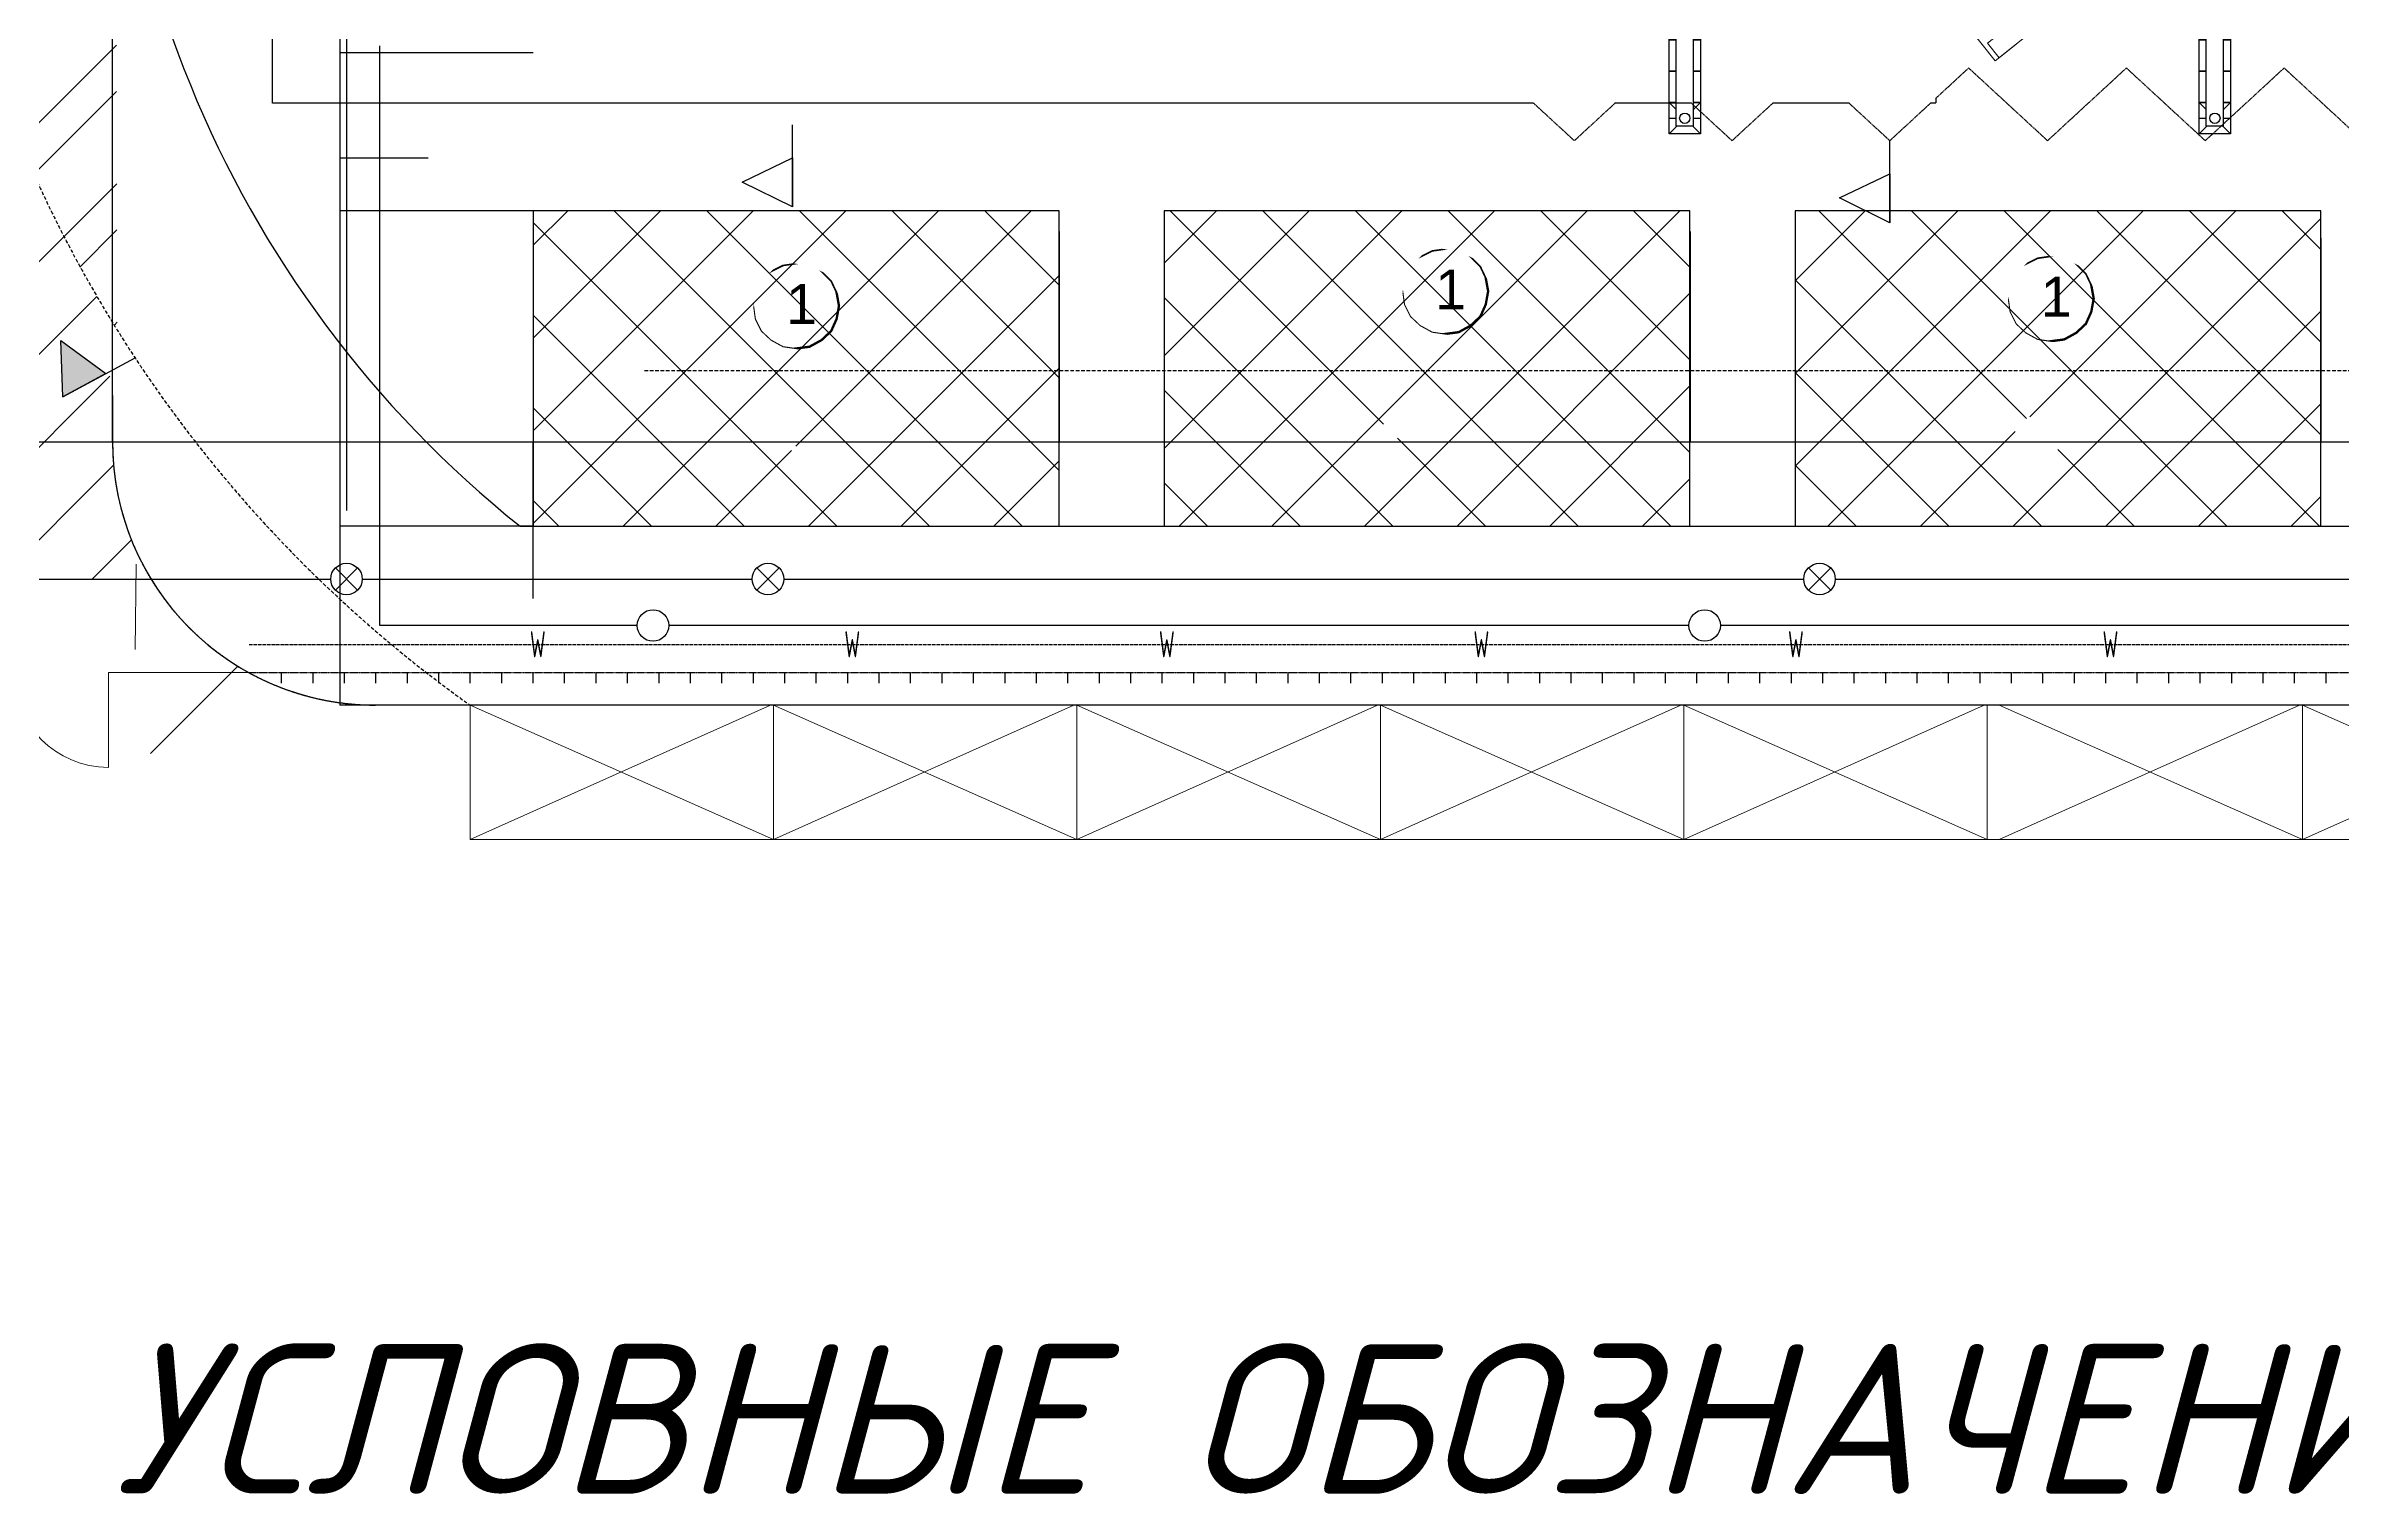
# Model space of a CAD drawing. Header units: millimetres. Extents: x -152693 to 518302, y -31658 to 793547.
# Drawn here: x 438502 to 453832, y 44654 to 54320 of the extents above; entities that cross this region are included whole.
import ezdxf

# ---------------------------------------------------------------- set-up
doc = ezdxf.new("R2010")
doc.units = ezdxf.units.MM
for name, pattern in [('ACAD_ISO02W100', [15, 12, -3]), ('ACAD_ISO03W100', [30, 12, -18]), ('K5LT_BASIC', [0]), ('K5LT_DASHED', [6, 4, -2]), ('K5LT_DASHED_REINFORCED', [6, 4, -2]), ('K5LT_REINFORCED', [0]), ('K5LT_THIN', [0]), ('PS-HIDDEN1', [4, 3, -1]), ('PS-HIDDEN2', [6.5, 5, -1.5])]:
    doc.linetypes.add(name, pattern=pattern)
doc.layers.get('Defpoints').update_dxf_attribs({"color": 2})
for name, color, linetype in [('1WALLB', 212, 'Continuous'), ('PDF _0', 7, 'Continuous'), ('PDF _Текст', 7, 'Continuous'), ('Системный слой', 7, 'Continuous')]:
    doc.layers.add(name, color=color, linetype=linetype)
doc.layers.add('PDF _ОС забор', color=7, linetype='Continuous', true_color=0x151de9)
doc.styles.add('PDF Arial', font='arial.ttf')
doc.styles.get("Standard").update_dxf_attribs({"font": 'arial.ttf'})
doc.styles.add('стиль4', font='isocpeui.ttf', dxfattribs={"height": 2.5})
doc.linetypes.add('ограждение1', pattern='A,0.25,-0.1,[133,ltypeshp.shx,S=0.1,R=0,X=-0.1,Y=0],-0.1,1', length=1.45)
doc.dimstyles.new('Копия(3) ISO-25', dxfattribs={"dimtxt": 2, "dimasz": 2.5, "dimexe": 1.25, "dimexo": 0.3, "dimgap": 0.3, "dimtad": 1, "dimzin": 9, "dimtxsty": 'стиль4', "dimblk": 'OBLIQUE', "dimcen": 2.5, "dimdle": 1, "dimadec": 0, "dimazin": 0, "dimtfac": 1, "dimtmove": 0, "dimatfit": 3, "dimfxl": 1, "dimarcsym": 0})
pattern_1 = [(45, (208635.1, 565522), (-309.35922, 309.35922), [])]
pattern_2 = [(45, (471839, 380676.3), (-309.3592, 309.3592), []), (135, (471839, 380676.3), (-309.3592, -309.3592), [])]

# ---------------------------------------------------------------- blocks, each defined once
blk = doc.blocks.new('_Oblique')
at = {"color": 0, "linetype": 'ByBlock', "lineweight": -2}
blk.add_line((-0.5, -0.5), (0.5, 0.5), dxfattribs=at)
blk = doc.blocks.new('*D389')
at = {"color": 0, "lineweight": -2, "transparency": 16777216}
for p, q in [((438947, 51822), (438947, 51674)), ((438948, 51676), (437717, 51676)), ((437718, 51790), (437718, 51674))]:
    blk.add_line(p, q, dxfattribs=at)
at = {"layer": 'Defpoints', "color": 0, "transparency": 16777216}
for p in [(438947, 51822), (437718, 51791), (437718, 51676)]:
    blk.add_point(p, dxfattribs=at)
at = {"color": 0, "lineweight": -2, "transparency": 16777216, "xscale": 2.5, "yscale": 2.5, "zscale": 2.5, "rotation": 180}
blk.add_blockref('_Oblique', (437718, 51676), dxfattribs=at)
at = {"color": 0, "lineweight": -2, "transparency": 16777216, "xscale": 2.5, "yscale": 2.5, "zscale": 2.5}
blk.add_blockref('_Oblique', (438947, 51676), dxfattribs=at)
at = {"color": 0, "lineweight": 9, "transparency": 16777216, "insert": (438333, 51677), "char_height": 2.5, "attachment_point": 5, "style": 'стиль4'}
blk.add_mtext('3.5', dxfattribs=at)
blk = doc.blocks.new('*D341')
at = {"color": 0, "lineweight": -2, "transparency": 16777216}
for p, q in [((441755, 53082), (441755, 51674)), ((438947, 51987), (438947, 51674)), ((441756, 51676), (438946, 51676))]:
    blk.add_line(p, q, dxfattribs=at)
at = {"layer": 'Defpoints', "color": 0, "transparency": 16777216}
for p in [(441755, 53082), (438947, 51987), (438947, 51676)]:
    blk.add_point(p, dxfattribs=at)
at = {"color": 0, "lineweight": -2, "transparency": 16777216, "xscale": 2.5, "yscale": 2.5, "zscale": 2.5, "rotation": 180}
blk.add_blockref('_Oblique', (438947, 51676), dxfattribs=at)
at = {"color": 0, "lineweight": -2, "transparency": 16777216, "xscale": 2.5, "yscale": 2.5, "zscale": 2.5}
blk.add_blockref('_Oblique', (441755, 51676), dxfattribs=at)
at = {"color": 0, "lineweight": 9, "transparency": 16777216, "insert": (440351, 51677), "char_height": 2.5, "attachment_point": 5, "style": 'стиль4'}
blk.add_mtext('8', dxfattribs=at)
blk = doc.blocks.new('*D342')
at = {"color": 0, "lineweight": -2, "transparency": 16777216}
for p, q in [((445266, 53082), (445266, 51674)), ((445267, 51676), (441754, 51676)), ((441755, 50631), (441755, 51677))]:
    blk.add_line(p, q, dxfattribs=at)
at = {"layer": 'Defpoints', "color": 0, "transparency": 16777216}
for p in [(445266, 53082), (441755, 51676), (441755, 50631)]:
    blk.add_point(p, dxfattribs=at)
at = {"color": 0, "lineweight": -2, "transparency": 16777216, "xscale": 2.5, "yscale": 2.5, "zscale": 2.5, "rotation": 180}
blk.add_blockref('_Oblique', (441755, 51676), dxfattribs=at)
at = {"color": 0, "lineweight": -2, "transparency": 16777216, "xscale": 2.5, "yscale": 2.5, "zscale": 2.5}
blk.add_blockref('_Oblique', (445266, 51676), dxfattribs=at)
at = {"color": 0, "lineweight": 9, "transparency": 16777216, "insert": (443511, 51677), "char_height": 2.5, "attachment_point": 5, "style": 'стиль4'}
blk.add_mtext('10', dxfattribs=at)
blk = doc.blocks.new('*D343')
at = {"color": 0, "lineweight": -2, "transparency": 16777216}
for p, q in [((445266, 53038), (445266, 51674)), ((445968, 53038), (445968, 51674)), ((445969, 51676), (445265, 51676))]:
    blk.add_line(p, q, dxfattribs=at)
at = {"layer": 'Defpoints', "color": 0, "transparency": 16777216}
for p in [(445266, 53038), (445968, 53038), (445266, 51676)]:
    blk.add_point(p, dxfattribs=at)
at = {"color": 0, "lineweight": -2, "transparency": 16777216, "xscale": 2.5, "yscale": 2.5, "zscale": 2.5, "rotation": 180}
blk.add_blockref('_Oblique', (445266, 51676), dxfattribs=at)
at = {"color": 0, "lineweight": -2, "transparency": 16777216, "xscale": 2.5, "yscale": 2.5, "zscale": 2.5}
blk.add_blockref('_Oblique', (445968, 51676), dxfattribs=at)
at = {"color": 0, "lineweight": 9, "transparency": 16777216, "insert": (445617, 51677), "char_height": 2.5, "attachment_point": 5, "style": 'стиль4'}
blk.add_mtext('2', dxfattribs=at)
blk = doc.blocks.new('*D344')
at = {"color": 0, "lineweight": -2, "transparency": 16777216}
for p, q in [((445968, 52994), (445968, 51674)), ((449479, 52994), (449479, 51674)), ((449480, 51676), (445967, 51676))]:
    blk.add_line(p, q, dxfattribs=at)
at = {"layer": 'Defpoints', "color": 0, "transparency": 16777216}
for p in [(445968, 52994), (449479, 52994), (445968, 51676)]:
    blk.add_point(p, dxfattribs=at)
at = {"color": 0, "lineweight": -2, "transparency": 16777216, "xscale": 2.5, "yscale": 2.5, "zscale": 2.5, "rotation": 180}
blk.add_blockref('_Oblique', (445968, 51676), dxfattribs=at)
at = {"color": 0, "lineweight": -2, "transparency": 16777216, "xscale": 2.5, "yscale": 2.5, "zscale": 2.5}
blk.add_blockref('_Oblique', (449479, 51676), dxfattribs=at)
at = {"color": 0, "lineweight": 9, "transparency": 16777216, "insert": (447811, 51677), "char_height": 2.5, "attachment_point": 5, "style": 'стиль4'}
blk.add_mtext('10', dxfattribs=at)
blk = doc.blocks.new('*D345')
at = {"color": 0, "lineweight": -2, "transparency": 16777216}
for p, q in [((449479, 53082), (449479, 51674)), ((450181, 53082), (450181, 51674)), ((450182, 51676), (449478, 51676))]:
    blk.add_line(p, q, dxfattribs=at)
at = {"layer": 'Defpoints', "color": 0, "transparency": 16777216}
for p in [(449479, 53082), (450181, 53082), (449479, 51676)]:
    blk.add_point(p, dxfattribs=at)
at = {"color": 0, "lineweight": -2, "transparency": 16777216, "xscale": 2.5, "yscale": 2.5, "zscale": 2.5, "rotation": 180}
blk.add_blockref('_Oblique', (449479, 51676), dxfattribs=at)
at = {"color": 0, "lineweight": -2, "transparency": 16777216, "xscale": 2.5, "yscale": 2.5, "zscale": 2.5}
blk.add_blockref('_Oblique', (450181, 51676), dxfattribs=at)
at = {"color": 0, "lineweight": 9, "transparency": 16777216, "insert": (449830, 51677), "char_height": 2.5, "attachment_point": 5, "style": 'стиль4'}
blk.add_mtext('2', dxfattribs=at)
blk = doc.blocks.new('*D346')
at = {"color": 0, "lineweight": -2, "transparency": 16777216}
for p, q in [((450181, 53038), (450181, 51674)), ((453691, 53038), (453691, 51674)), ((453692, 51676), (450180, 51676))]:
    blk.add_line(p, q, dxfattribs=at)
at = {"layer": 'Defpoints', "color": 0, "transparency": 16777216}
for p in [(450181, 53038), (453691, 53038), (450181, 51676)]:
    blk.add_point(p, dxfattribs=at)
at = {"color": 0, "lineweight": -2, "transparency": 16777216, "xscale": 2.5, "yscale": 2.5, "zscale": 2.5, "rotation": 180}
blk.add_blockref('_Oblique', (450181, 51676), dxfattribs=at)
at = {"color": 0, "lineweight": -2, "transparency": 16777216, "xscale": 2.5, "yscale": 2.5, "zscale": 2.5}
blk.add_blockref('_Oblique', (453691, 51676), dxfattribs=at)
at = {"color": 0, "lineweight": 9, "transparency": 16777216, "insert": (451936, 51677), "char_height": 2.5, "attachment_point": 5, "style": 'стиль4'}
blk.add_mtext('10', dxfattribs=at)
blk = doc.blocks.new('*D347')
at = {"color": 0, "lineweight": -2, "transparency": 16777216}
for p, q in [((454393, 53082), (454393, 51674)), ((453691, 52994), (453691, 51674)), ((454394, 51676), (453690, 51676))]:
    blk.add_line(p, q, dxfattribs=at)
at = {"layer": 'Defpoints', "color": 0, "transparency": 16777216}
for p in [(454393, 53082), (453691, 52994), (453691, 51676)]:
    blk.add_point(p, dxfattribs=at)
at = {"color": 0, "lineweight": -2, "transparency": 16777216, "xscale": 2.5, "yscale": 2.5, "zscale": 2.5, "rotation": 180}
blk.add_blockref('_Oblique', (453691, 51676), dxfattribs=at)
at = {"color": 0, "lineweight": -2, "transparency": 16777216, "xscale": 2.5, "yscale": 2.5, "zscale": 2.5}
blk.add_blockref('_Oblique', (454393, 51676), dxfattribs=at)
at = {"color": 0, "lineweight": 9, "transparency": 16777216, "insert": (454042, 51677), "char_height": 2.5, "attachment_point": 5, "style": 'стиль4'}
blk.add_mtext('2', dxfattribs=at)
blk = doc.blocks.new('*D354')
at = {"color": 0, "lineweight": -2, "transparency": 16777216}
for p, q in [((441755, 51114), (440464, 51114)), ((440465, 51115), (440465, 49919)), ((442175, 49920), (440464, 49920))]:
    blk.add_line(p, q, dxfattribs=at)
at = {"layer": 'Defpoints', "color": 0, "transparency": 16777216}
for p in [(441755, 51114), (440465, 49920), (442175, 49920)]:
    blk.add_point(p, dxfattribs=at)
at = {"color": 0, "lineweight": -2, "transparency": 16777216, "xscale": 2.5, "yscale": 2.5, "zscale": 2.5}
for p, rotation in [((440465, 51114), 90), ((440465, 49920), 270)]:
    blk.add_blockref('_Oblique', p, dxfattribs=dict(at, rotation=rotation))
at = {"color": 0, "lineweight": 9, "transparency": 16777216, "insert": (440463, 50517), "char_height": 2.5, "attachment_point": 5, "rotation": 90, "style": 'стиль4'}
blk.add_mtext('3.4', dxfattribs=at)
blk = doc.blocks.new('*D355')
at = {"color": 0, "lineweight": -2, "transparency": 16777216}
for p, q in [((441755, 53220), (440464, 53220)), ((440465, 53221), (440465, 51113)), ((441755, 51114), (440464, 51114))]:
    blk.add_line(p, q, dxfattribs=at)
at = {"layer": 'Defpoints', "color": 0, "transparency": 16777216}
for p in [(441755, 53220), (440465, 51114), (441755, 51114)]:
    blk.add_point(p, dxfattribs=at)
at = {"color": 0, "lineweight": -2, "transparency": 16777216, "xscale": 2.5, "yscale": 2.5, "zscale": 2.5}
for p, rotation in [((440465, 53220), 90), ((440465, 51114), 270)]:
    blk.add_blockref('_Oblique', p, dxfattribs=dict(at, rotation=rotation))
at = {"color": 0, "lineweight": 9, "transparency": 16777216, "insert": (440463, 52167), "char_height": 2.5, "attachment_point": 5, "rotation": 90, "style": 'стиль4'}
blk.add_mtext('6', dxfattribs=at)
blk = doc.blocks.new('*D356')
at = {"color": 0, "lineweight": -2, "transparency": 16777216}
for p, q in [((441053, 53571), (440464, 53571)), ((440465, 53572), (440465, 53219)), ((441056, 53220), (440464, 53220))]:
    blk.add_line(p, q, dxfattribs=at)
at = {"layer": 'Defpoints', "color": 0, "transparency": 16777216}
for p in [(441053, 53571), (440465, 53220), (441056, 53220)]:
    blk.add_point(p, dxfattribs=at)
at = {"color": 0, "lineweight": -2, "transparency": 16777216, "xscale": 2.5, "yscale": 2.5, "zscale": 2.5}
for p, rotation in [((440465, 53571), 90), ((440465, 53220), 270)]:
    blk.add_blockref('_Oblique', p, dxfattribs=dict(at, rotation=rotation))
at = {"color": 0, "lineweight": 9, "transparency": 16777216, "insert": (440463, 53445), "char_height": 2.5, "attachment_point": 5, "rotation": 90, "style": 'стиль4'}
blk.add_mtext('1', dxfattribs=at)
blk = doc.blocks.new('*D357')
at = {"color": 0, "lineweight": -2, "transparency": 16777216}
for p, q in [((441755, 54273), (440464, 54273)), ((440465, 54274), (440465, 53570)), ((441053, 53571), (440464, 53571))]:
    blk.add_line(p, q, dxfattribs=at)
at = {"layer": 'Defpoints', "color": 0, "transparency": 16777216}
for p in [(441755, 54273), (440465, 53571), (441053, 53571)]:
    blk.add_point(p, dxfattribs=at)
at = {"color": 0, "lineweight": -2, "transparency": 16777216, "xscale": 2.5, "yscale": 2.5, "zscale": 2.5}
for p, rotation in [((440465, 54273), 90), ((440465, 53571), 270)]:
    blk.add_blockref('_Oblique', p, dxfattribs=dict(at, rotation=rotation))
at = {"color": 0, "lineweight": 9, "transparency": 16777216, "insert": (440463, 53922), "char_height": 2.5, "attachment_point": 5, "rotation": 90, "style": 'стиль4'}
blk.add_mtext('2', dxfattribs=at)
blk = doc.blocks.new('*D358')
at = {"color": 0, "lineweight": -2, "transparency": 16777216}
for p, q in [((441711, 56380), (440464, 56380)), ((440465, 56381), (440465, 54272)), ((441711, 54273), (440464, 54273))]:
    blk.add_line(p, q, dxfattribs=at)
at = {"layer": 'Defpoints', "color": 0, "transparency": 16777216}
for p in [(441712, 56380), (440465, 54273), (441712, 54273)]:
    blk.add_point(p, dxfattribs=at)
at = {"color": 0, "lineweight": -2, "transparency": 16777216, "xscale": 2.5, "yscale": 2.5, "zscale": 2.5}
for p, rotation in [((440465, 56380), 90), ((440465, 54273), 270)]:
    blk.add_blockref('_Oblique', p, dxfattribs=dict(at, rotation=rotation))
at = {"color": 0, "lineweight": 9, "transparency": 16777216, "insert": (440463, 55327), "char_height": 2.5, "attachment_point": 5, "rotation": 90, "style": 'стиль4'}
blk.add_mtext('6', dxfattribs=at)
blk = doc.blocks.new('*U318')
at = {"layer": 'Системный слой', "insert": (-213, -87), "char_height": 296.01, "width": 426.21, "attachment_point": 7}
blk.add_mtext('{\\fGOST type A|b0|i0|c204|p2;\\H0.59119x;\\W0.67;\\C7;W}', dxfattribs=at)
blk = doc.blocks.new('*U323')
at = {"color": 0, "linetype": 'ByBlock', "lineweight": -2}
for p in [(0, 0), (2100, 0), (4200, 0), (6300, 0), (8400, 0), (10500, 0)]:
    blk.add_blockref('*U318', p, dxfattribs=at)
blk = doc.blocks.new('*U319')
at = {"layer": 'Системный слой', "color": 150, "linetype": 'K5LT_THIN', "lineweight": 30}
blk.add_line((0, -35), (0, 35), dxfattribs=at)
blk = doc.blocks.new('*U320')
at = {"color": 0, "linetype": 'ByBlock', "lineweight": -2}
for p in [(0, 0), (210, 0), (420, 0), (630, 0), (840, 0), (1050, 0), (1260, 0), (1470, 0), (1680, 0), (1890, 0), (2100, 0), (2310, 0), (2520, 0), (2730, 0), (2940, 0), (3150, 0), (3360, 0), (3570, 0), (3780, 0), (3990, 0), (4200, 0), (4410, 0), (4620, 0), (4830, 0), (5040, 0), (5250, 0), (5460, 0), (5670, 0), (5880, 0), (6090, 0), (6300, 0), (6510, 0), (6720, 0), (6930, 0), (7140, 0), (7350, 0), (7560, 0), (7770, 0), (7980, 0), (8190, 0), (8400, 0), (8610, 0), (8820, 0), (9030, 0), (9240, 0), (9450, 0), (9660, 0), (9870, 0), (10080, 0), (10290, 0), (10500, 0), (10710, 0), (10920, 0), (11130, 0), (11340, 0), (11550, 0), (11760, 0), (11970, 0), (12180, 0), (12390, 0), (12600, 0), (12810, 0), (13020, 0), (13230, 0), (13440, 0), (13650, 0)]:
    blk.add_blockref('*U319', p, dxfattribs=at)
blk = doc.blocks.new('пвп')
at = {"color": 1, "lineweight": 20}
for points in [[(-1017.36, -5999.14), (-1042.56, -5938.55), (-1047.39, -5940.56), (-1022.18, -6001.14)], [(-1018.57, -5997.75), (-1017.9, -5999.36), (-1021.73, -6000.96), (-1022.4, -5999.34)]]:
    blk.add_lwpolyline(points, close=True, dxfattribs=at)
blk = doc.blocks.new('прарапрапр')
at = {"color": 1, "lineweight": 25}
for p, q in [((-1831.19, -5961.57), (-1831.92, -5960.84)), ((-1828.93, -5960.84), (-1829.66, -5961.57)), ((-1780.63, -5961.57), (-1781.36, -5960.84)), ((-1778.37, -5960.84), (-1779.1, -5961.57)), ((-1831.22, -5962.33), (-1831.92, -5962.33)), ((-1831.22, -5963.13), (-1831.92, -5963.83)), ((-1828.93, -5962.33), (-1829.6, -5962.33)), ((-1828.93, -5963.83), (-1829.6, -5963.16)), ((-1780.66, -5962.33), (-1781.36, -5962.33)), ((-1780.66, -5963.13), (-1781.36, -5963.83)), ((-1778.37, -5962.33), (-1779.03, -5962.33)), ((-1778.37, -5963.83), (-1779.03, -5963.16)), ((-1812.27, -5989.31), (-1756, -5986.8)), ((-1775.95, -5991.55), (-1772.88, -5987.55)), ((-1772.11, -5991.58), (-1768.88, -5987.37)), ((-1768.65, -5991.61), (-1771.8, -5987.5)), ((-1768.65, -5991.61), (-1765.28, -5987.21)), ((-1765.19, -5991.63), (-1768.47, -5987.35)), ((-1765.99, -5991.63), (-1762.51, -5987.09)), ((-1762.54, -5991.65), (-1765.92, -5987.24)), ((-1760.17, -5991.67), (-1763.65, -5987.14)), ((-1763.62, -5991.65), (-1760.04, -5986.98)), ((-1758.26, -5991.69), (-1758.24, -5986.9)), ((-1756, -5986.8), (-1757.36, -5987.38)), ((-1757.36, -5987.38), (-1757.36, -5990.88)), ((-1812.29, -5991.25), (-1812.27, -5989.31)), ((-1810.3, -5991.27), (-1811.82, -5989.29)), ((-1811.31, -5991.26), (-1809.73, -5989.2)), ((-1807.34, -5991.29), (-1808.97, -5989.16)), ((-1808.66, -5991.28), (-1806.96, -5989.07)), ((-1805.44, -5991.31), (-1803.61, -5988.92)), ((-1803.64, -5991.32), (-1805.42, -5989.01)), ((-1800.14, -5991.35), (-1802.05, -5988.85)), ((-1801.98, -5991.34), (-1800.01, -5988.76)), ((-1796.64, -5991.38), (-1798.69, -5988.7)), ((-1798.52, -5991.36), (-1796.4, -5988.6)), ((-1794.22, -5991.4), (-1796.36, -5988.6)), ((-1796.25, -5991.38), (-1794.04, -5988.5)), ((-1791.53, -5991.42), (-1793.78, -5988.49)), ((-1793.48, -5991.4), (-1791.15, -5988.37)), ((-1791.09, -5991.42), (-1788.66, -5988.26)), ((-1788.43, -5991.45), (-1790.8, -5988.35)), ((-1785.3, -5991.47), (-1787.79, -5988.22)), ((-1787.64, -5991.45), (-1785.06, -5988.1)), ((-1784.8, -5991.47), (-1782.11, -5987.96)), ((-1782.06, -5991.5), (-1784.68, -5988.08)), ((-1782.03, -5991.5), (-1779.22, -5987.83)), ((-1779.15, -5991.52), (-1781.88, -5987.95)), ((-1778.89, -5991.52), (-1775.95, -5987.69)), ((-1775.63, -5991.55), (-1778.5, -5987.8)), ((-1772.28, -5991.58), (-1775.29, -5987.66)), ((-1756, -5991.71), (-1812.29, -5991.25)), ((-1757.36, -5990.88), (-1756, -5991.71)), ((-1830.08, -6002.81), (-1829.42, -6003.47)), ((-1827.8, -6003.51), (-1827.1, -6002.81)), ((-1779.52, -6002.81), (-1778.86, -6003.47)), ((-1777.23, -6003.51), (-1776.53, -6002.81)), ((-1830.08, -6004.31), (-1829.42, -6004.31)), ((-1830.08, -6005.8), (-1829.35, -6005.07)), ((-1827.83, -6005.07), (-1827.1, -6005.8)), ((-1827.8, -6004.31), (-1827.1, -6004.31)), ((-1779.52, -6004.31), (-1778.86, -6004.31)), ((-1779.52, -6005.8), (-1778.79, -6005.07)), ((-1777.26, -6005.07), (-1776.53, -6005.8)), ((-1777.23, -6004.31), (-1776.53, -6004.31))]:
    blk.add_line(p, q, dxfattribs=at)
for points in [[(-1831.22, -5963.83), (-1831.92, -5963.83), (-1831.92, -5960.84), (-1831.22, -5960.84), (-1828.93, -5960.84), (-1828.93, -5963.83), (-1829.6, -5963.83)], [(-1780.66, -5963.83), (-1781.36, -5963.83), (-1781.36, -5960.84), (-1780.66, -5960.84), (-1778.37, -5960.84), (-1778.37, -5963.83), (-1779.03, -5963.83)], [(-1831.22, -5966.81), (-1831.92, -5966.81), (-1831.92, -5963.83), (-1831.22, -5963.83)], [(-1829.6, -5963.83), (-1828.93, -5963.83), (-1828.93, -5966.81), (-1829.6, -5966.81)], [(-1780.66, -5966.81), (-1781.36, -5966.81), (-1781.36, -5963.83), (-1780.66, -5963.83)], [(-1779.03, -5963.83), (-1778.37, -5963.83), (-1778.37, -5966.81), (-1779.03, -5966.81)], [(-1831.22, -5969.8), (-1831.92, -5969.8), (-1831.92, -5966.81), (-1831.22, -5966.81)], [(-1829.6, -5966.81), (-1828.93, -5966.81), (-1828.93, -5969.8), (-1829.6, -5969.8)], [(-1780.66, -5969.8), (-1781.36, -5969.8), (-1781.36, -5966.81), (-1780.66, -5966.81)], [(-1779.03, -5966.81), (-1778.37, -5966.81), (-1778.37, -5969.8), (-1779.03, -5969.8)], [(-1831.22, -5972.79), (-1831.92, -5972.79), (-1831.92, -5969.8), (-1831.22, -5969.8)], [(-1829.6, -5969.8), (-1828.93, -5969.8), (-1828.93, -5972.79), (-1829.6, -5972.79)], [(-1780.66, -5972.79), (-1781.36, -5972.79), (-1781.36, -5969.8), (-1780.66, -5969.8)], [(-1779.03, -5969.8), (-1778.37, -5969.8), (-1778.37, -5972.79), (-1779.03, -5972.79)], [(-1784.21, -5986.22), (-1784.21, -5976.16), (-1767.12, -5976.16), (-1767.12, -5991.44), (-1784.21, -5991.44), (-1784.21, -5986.22)], [(-1829.42, -5996.84), (-1830.08, -5996.84), (-1830.08, -5993.85), (-1829.42, -5993.85)], [(-1827.8, -5993.85), (-1827.1, -5993.85), (-1827.1, -5996.84), (-1827.8, -5996.84)], [(-1778.86, -5996.84), (-1779.52, -5996.84), (-1779.52, -5993.85), (-1778.86, -5993.85)], [(-1777.23, -5993.85), (-1776.53, -5993.85), (-1776.53, -5996.84), (-1777.23, -5996.84)], [(-1829.42, -5999.83), (-1830.08, -5999.83), (-1830.08, -5996.84), (-1829.42, -5996.84)], [(-1827.8, -5996.84), (-1827.1, -5996.84), (-1827.1, -5999.83), (-1827.8, -5999.83)], [(-1778.86, -5999.83), (-1779.52, -5999.83), (-1779.52, -5996.84), (-1778.86, -5996.84)], [(-1777.23, -5996.84), (-1776.53, -5996.84), (-1776.53, -5999.83), (-1777.23, -5999.83)], [(-1829.42, -6002.81), (-1830.08, -6002.81), (-1830.08, -5999.83), (-1829.42, -5999.83)], [(-1827.8, -5999.83), (-1827.1, -5999.83), (-1827.1, -6002.81), (-1827.8, -6002.81)], [(-1778.86, -6002.81), (-1779.52, -6002.81), (-1779.52, -5999.83), (-1778.86, -5999.83)], [(-1777.23, -5999.83), (-1776.53, -5999.83), (-1776.53, -6002.81), (-1777.23, -6002.81)], [(-1827.8, -6002.81), (-1827.1, -6002.81), (-1827.1, -6005.8), (-1827.8, -6005.8), (-1830.08, -6005.8), (-1830.08, -6002.81), (-1829.42, -6002.81)], [(-1777.23, -6002.81), (-1776.53, -6002.81), (-1776.53, -6005.8), (-1777.23, -6005.8), (-1779.52, -6005.8), (-1779.52, -6002.81), (-1778.86, -6002.81)]]:
    blk.add_lwpolyline(points, dxfattribs=at)
for points in [[(-1829.6, -5975.2), (-1831.22, -5975.2), (-1831.22, -5961.57), (-1829.6, -5961.57)], [(-1779.03, -5975.2), (-1780.66, -5975.2), (-1780.66, -5961.57), (-1779.03, -5961.57)], [(-1767.12, -5991.44), (-1834.94, -5991.44), (-1834.94, -5975.2), (-1767.12, -5975.2)], [(-1827.2, -5978.24), (-1834.94, -5978.24), (-1834.94, -5975.2), (-1827.2, -5975.2)], [(-1772.01, -5976.16), (-1767.12, -5976.16), (-1767.12, -5986.11), (-1772.01, -5986.11)], [(-1831.89, -5987), (-1832.72, -5987), (-1832.72, -5980.2), (-1831.89, -5980.2)], [(-1828, -5986.22), (-1831.22, -5986.22), (-1831.22, -5980.99), (-1828, -5980.99)], [(-1824.43, -5991.44), (-1832.17, -5991.44), (-1832.17, -5988.4), (-1824.43, -5988.4)], [(-1829.42, -5991.44), (-1827.8, -5991.44), (-1827.8, -6005.07), (-1829.42, -6005.07)], [(-1778.86, -5991.44), (-1777.23, -5991.44), (-1777.23, -6005.07), (-1778.86, -6005.07)]]:
    blk.add_lwpolyline(points, close=True, dxfattribs=at)
for centre in [(-1830.43, -5962.33), (-1779.86, -5962.33), (-1828.59, -6004.31), (-1778.03, -6004.31)]:
    blk.add_circle(centre, 0.492, dxfattribs=at)

msp = doc.modelspace()

# ---------------------------------------------------------------- hatches: boundary and pattern name
at = {"lineweight": 20, "ltscale": 100}
h = msp.add_hatch(dxfattribs=at)
h.set_pattern_fill('ANSI31', color=254, scale=3500)
h.set_pattern_definition(pattern_1)
h.paths.add_polyline_path([(440550.1579, 79998.71853), (440277.55298, 80474.05747), (440652.28271, 80497.77446), (440440.42547, 80190.05805), (440550.1579, 79998.71853, -0.0475109513), (442210.56563, 80672.01483), (439473.6983, 80672.01483, 0.4142142371), (437718.46935, 78916.78184), (437718.46935, 77741.43976, -0.0967050735)])
h.paths.add_polyline_path([(471688.56915, 78039.17141), (471688.56915, 77551.28759), (471728.64313, 77603.61402), (471895.24715, 77267.12038), (471688.56915, 77310.40065), (471688.56915, 76728.89227, -0.0808472634), (472917.22941, 73821.27048), (472917.22941, 78916.78993, 0.4142128877), (471162.00047, 80672.01483), (466893.23856, 80672.01483, -0.0383320613), (468252.00679, 80026.77374), (468524.63477, 80502.15291), (468734.34639, 80190.69519), (468361.76228, 80218.15349), (468252.00679, 80026.77374, -0.0273344755), (469153.0202, 79443.35457), (470284.38485, 79443.35457, -0.4142138009)])
h.paths.add_polyline_path([(471688.56915, 61244.90451, -0.0214475873), (471981.89872, 60600.01107), (472447.2807, 60874.37257), (472468.63719, 60590.89935), (472917.22941, 60590.89935), (472917.22941, 69179.90827, -0.0808472634), (471688.56915, 66272.28648)])
h.paths.add_polyline_path([(472394.50119, 64790.3618), (472336.04551, 64745.96013), (472394.50119, 65189.9768), (472452.95687, 64745.96013)], flags=16)
h.paths.add_polyline_path([(472457.15911, 56065.2144), (472917.22941, 56059.55648), (472917.22941, 60081.38075), (472171.54599, 60081.38075, -0.1236969984)])
h.paths.add_polyline_path([(472917.22941, 55885.35394), (472835.14388, 55723.67487), (472677.76082, 56062.50145), (472457.15911, 56065.2144, -0.0737886965), (471688.56915, 53764.8685), (471688.56915, 51675.64403, -0.0912526254), (471573.56955, 51050.75155), (473029.91622, 51050.75155, -0.1110019233), (472917.22941, 51816.05093)])
h.paths.add_polyline_path([(472299.80364, 51674.29603), (472305.69758, 51674.29603), (472305.69758, 51680.29603), (472299.80364, 51680.29603)], flags=24)
h = msp.add_hatch(dxfattribs=at)
h.set_pattern_fill('ANSI31', color=254, scale=3500)
h.set_pattern_definition(pattern_1)
h.paths.add_polyline_path([(437718.46935, 58258.24145, -0.0678001232), (438349.38912, 60549.01691), (437876.13104, 60828.0217), (438190.08074, 61033.98395), (438158.15725, 60661.75584), (438349.38912, 60549.01691, -0.0369572162), (438947.12961, 61702.71733), (438947.12961, 64292.1196, -0.0407269102), (437838.52246, 65356.43154), (437718.46935, 65257.33897)])
h.paths.add_polyline_path([(438601.03388, 52353.44705), (438902.90348, 52133.33882), (438947.12961, 52157.13537), (438947.12961, 52473.13703, -0.1050204897), (437718.46935, 55917.61291), (437718.46935, 51675.63261, -0.0311447846), (437704.87519, 51457.60299), (438013.32776, 51458.77137), (438016.34575, 50927.60534), (437790.45736, 50926.7497), (437791.08399, 50761.3193), (439204.07293, 50761.3193, -0.137841275), (438947.12961, 51675.62857), (438947.12961, 52101.09133), (438902.90348, 52133.33882), (438614.59982, 51978.21267)])
h.paths.add_polyline_path([(438330.63253, 51674.70511), (438334.75829, 51674.70511), (438334.75829, 51678.90511), (438330.63253, 51678.90511)], flags=24)
h = msp.add_hatch(dxfattribs=at)
h.set_pattern_fill('ANSI32', color=254, scale=1750)
h.set_pattern_definition([(45, (208635.1, 565522), (-464.0388, 464.0388), []), (45, (208944.47, 565522), (-464.0388, 464.0388), [])])
edge = h.paths.add_edge_path()
edge.add_arc((446234.45771, 57002.27681), 8580.36333, 172.977120516, 212.26079771, ccw=False)
edge.add_arc((446693.39867, 57063.74601), 9029.10512, 149.084073766, 173.720351741, ccw=False)
edge.add_line((438947.12961, 61702.71733), (438978.66871, 52422.30291))
h = msp.add_hatch(dxfattribs=at)
h.set_pattern_fill('ANSI37', color=254, scale=3500)
h.set_pattern_definition(pattern_2)
h.paths.add_polyline_path([(445265.95383, 52153.2198), (443510.72488, 52153.2198), (443508.05029, 51605.21961), (443171.99813, 51772.71234), (443509.64813, 51932.60404), (443510.72488, 52153.2198), (442497.68196, 52153.2198, -0.0430510712), (441755.49593, 52858.54832), (441755.49593, 51113.95935), (445265.95383, 51113.95935)])
h.paths.add_polyline_path([(445265.95383, 53220.23409), (441755.49593, 53220.23409), (441755.49593, 52858.54832, 0.0430510712), (442497.68196, 52153.2198), (445265.95383, 52153.2198)])
h.paths.add_polyline_path([(443325.71541, 51582.88261), (443642.57147, 51582.88261), (443642.57147, 52002.88261), (443325.71541, 52002.88261)], flags=24)
h = msp.add_hatch(dxfattribs=at)
h.set_pattern_fill('ANSI37', color=254, scale=3500)
h.set_pattern_definition(pattern_2)
h.paths.add_polyline_path([(449478.5033, 52153.2198), (447723.27435, 52153.2198), (447720.59976, 51605.21961), (447384.5476, 51772.71234), (447722.19761, 51932.60404), (447723.27435, 52153.2198), (446710.23144, 52153.2198, -0.0430510712), (445968.04541, 52858.54832), (445968.04541, 51113.95935), (449478.5033, 51113.95935)])
h.paths.add_polyline_path([(449478.5033, 53220.23409), (445968.04541, 53220.23409), (445968.04541, 52858.54832, 0.0430510712), (446710.23144, 52153.2198), (449478.5033, 52153.2198)])
h.paths.add_polyline_path([(447538.26488, 51582.88261), (447855.12094, 51582.88261), (447855.12094, 52002.88261), (447538.26488, 52002.88261)], flags=24)
h = msp.add_hatch(dxfattribs=at)
h.set_pattern_fill('ANSI37', color=254, scale=3500)
h.set_pattern_definition(pattern_2)
h.paths.add_polyline_path([(453691.05278, 52153.2198), (451935.82383, 52153.2198), (451933.14923, 51605.21961), (451597.09708, 51772.71234), (451934.74708, 51932.60404), (451935.82383, 52153.2198), (450922.78091, 52153.2198, -0.0430510712), (450180.59488, 52858.54832), (450180.59488, 51113.95935), (453691.05278, 51113.95935)])
h.paths.add_polyline_path([(453691.05278, 53220.23409), (450180.59488, 53220.23409), (450180.59488, 52858.54832, 0.0430510712), (450922.78091, 52153.2198), (453691.05278, 52153.2198)])
h.paths.add_polyline_path([(451750.81436, 51582.88261), (452067.67042, 51582.88261), (452067.67042, 52002.88261), (451750.81436, 52002.88261)], flags=24)
at = {"layer": '1WALLB', "linetype": 'PS-HIDDEN1', "ltscale": 750}
h = msp.add_hatch(color=1, dxfattribs=at)
h.paths.add_polyline_path([(438630.40984, 52332.02757), (438601.03388, 52353.44705), (438614.59982, 51978.21267), (438774.49375, 52064.24603)])
h.paths.add_polyline_path([(438630.40984, 52332.02757), (438774.49375, 52064.24603), (438902.90348, 52133.33882)])

# ---------------------------------------------------------------- linework, layer by layer
at = {"linetype": 'K5LT_DASHED_REINFORCED', "lineweight": 25, "ltscale": 6}
msp.add_line((442497.68196, 52153.2198), (465099.00665, 52153.2198), dxfattribs=at)
at = {"color": 6, "linetype": 'ограждение1', "lineweight": 25, "ltscale": 20}
msp.add_line((441667.71948, 51113.95935), (466328.7012, 51113.95935), dxfattribs=at)
at = {"color": 254, "lineweight": 20, "ltscale": 100}
for points in [[(438918.55809, 49504.2502), (438918.55809, 50136.8747), (439857.93405, 50136.8747)], [(441333.62581, 49023.62308), (443339.40402, 49920.40366)], [(441333.62581, 49920.40366), (443359.58179, 49023.62308)], [(443359.58179, 49023.62308), (445365.36, 49920.40366)], [(443359.58179, 49920.40366), (445385.53777, 49023.62308)], [(443359.58179, 49920.40366), (443359.58179, 49023.62308)], [(445385.53777, 49023.62308), (447391.31598, 49920.40366)], [(445385.53777, 49920.40366), (447411.49375, 49023.62308)], [(445385.53777, 49920.40366), (445385.53777, 49023.62308)], [(447411.49375, 49920.40366), (447411.49375, 49023.62308)], [(447411.49375, 49023.62308), (449417.27196, 49920.40366)], [(447411.49375, 49920.40366), (449437.44973, 49023.62308)], [(449437.44973, 49920.40366), (449437.44973, 49023.62308)], [(449437.44973, 49023.62308), (451443.22795, 49920.40366)], [(449437.44973, 49920.40366), (451463.40572, 49023.62308)], [(451463.40571, 49920.40366), (451463.40572, 49023.62308)], [(451542.83009, 49023.62308), (453548.6083, 49920.40366)], [(451542.83009, 49920.40366), (453568.78607, 49023.62308)], [(453568.78607, 49023.62309), (455574.56428, 49920.40368)], [(453568.78607, 49920.40368), (455594.74205, 49023.62309)], [(453568.78607, 49920.40366), (453568.78607, 49023.62308)]]:
    msp.add_lwpolyline(points, dxfattribs=at)
msp.add_lwpolyline([(441333.62581, 49920.40366), (467750.47811, 49920.40366), (467750.47811, 49023.62308), (441333.62581, 49023.62308)], close=True, dxfattribs=at)
at = {"linetype": 'K5LT_DASHED_REINFORCED', "lineweight": 25, "ltscale": 6}
msp.add_arc((446441.89734, 57087.92718), 8801.58119, 134.368506071, 234.522647073, dxfattribs=at)
at = {"color": 6, "linetype": 'ограждение1', "lineweight": 25, "ltscale": 20}
msp.add_arc((446214.88015, 56807.81225), 7286.74351, 114.446446384, 231.388830579, dxfattribs=at)
at = {"color": 254, "lineweight": 20, "ltscale": 100}
msp.add_arc((438918.55809, 50136.8747), 632.62451, 180, 270, dxfattribs=at)
at = {"layer": '1WALLB', "color": 1, "linetype": 'PS-HIDDEN1', "ltscale": 750}
for points in [[(443486.71678, 53245.66939), (443149.85117, 53411.52), (443486.71678, 53573.05772), (443486.71678, 53245.66939), (443486.71678, 53793.67611)], [(450812.4773, 53139.31494), (450475.61168, 53305.16555), (450812.4773, 53466.70327), (450812.4773, 53139.31494), (450812.4773, 53687.32166)], [(438614.59982, 51978.21267), (438601.03388, 52353.44705), (438902.90348, 52133.33882), (438614.59982, 51978.21267), (439097.18373, 52237.87426)]]:
    msp.add_lwpolyline(points, dxfattribs=at)
at = {"layer": 'PDF _0', "lineweight": 0}
for points in [[(447841.66143, 52963.55916, 10.77707, 10.77707, 0), (447757.31748, 52951.51002, 11.36003, 11.36003, 0), (447676.98991, 52911.34624, 0, 0, 0), (447612.72786, 52847.08418, 0, 0, 0), (447572.56407, 52770.77299, 0, 0, 0), (447560.51494, 52682.41267, 7.18472, 7.18472, 0), (447572.56407, 52594.05234, 7.18472, 7.18472, 0), (447612.72786, 52513.72477, 7.18472, 7.18472, 0), (447676.98991, 52453.4791, 7.18472, 7.18472, 0), (447757.31748, 52409.29893, 7.18472, 7.18472, 0), (447841.66143, 52397.2498, 15.80638, 15.80638, 0), (447934.03813, 52409.29893, 15.80638, 15.80638, 0), (448014.3657, 52453.4791, 15.80638, 15.80638, 0), (448078.62776, 52513.72477, 15.80638, 15.80638, 0), (448114.77516, 52594.05234, 15.80638, 15.80638, 0), (448130.84068, 52682.41267, 15.80638, 15.80638, 0), (448114.77516, 52770.77299, 11.36003, 11.36003, 0), (448078.62776, 52847.08418, 10.77707, 10.77707, 0), (448014.3657, 52911.34624, 0, 0, 0), (447934.03813, 52951.51002, 0, 0, 0)], [(451884.68266, 52915.07033, 10.77707, 10.77707, 0), (451800.33871, 52903.0212, 11.36003, 11.36003, 0), (451720.01115, 52862.85741, 0, 0, 0), (451655.74909, 52798.59536, 0, 0, 0), (451615.58531, 52722.28417, 0, 0, 0), (451603.53617, 52633.92384, 7.18472, 7.18472, 0), (451615.58531, 52545.56351, 7.18472, 7.18472, 0), (451655.74909, 52465.23594, 7.18472, 7.18472, 0), (451720.01115, 52404.99027, 7.18472, 7.18472, 0), (451800.33871, 52360.8101, 7.18472, 7.18472, 0), (451884.68266, 52348.76097, 15.80638, 15.80638, 0), (451977.05937, 52360.8101, 15.80638, 15.80638, 0), (452057.38694, 52404.99027, 15.80638, 15.80638, 0), (452121.64899, 52465.23594, 15.80638, 15.80638, 0), (452157.7964, 52545.56351, 15.80638, 15.80638, 0), (452173.86191, 52633.92384, 15.80638, 15.80638, 0), (452157.7964, 52722.28417, 11.36003, 11.36003, 0), (452121.64899, 52798.59536, 10.77707, 10.77707, 0), (452057.38694, 52862.85741, 0, 0, 0), (451977.05937, 52903.0212, 0, 0, 0)], [(443507.54227, 52866.58299, 10.77707, 10.77707, 0), (443423.19833, 52854.53385, 11.36003, 11.36003, 0), (443342.87076, 52814.37007, 0, 0, 0), (443278.6087, 52750.10801, 0, 0, 0), (443238.44492, 52673.79682, 0, 0, 0), (443226.39578, 52585.4365, 7.18472, 7.18472, 0), (443238.44492, 52497.07617, 7.18472, 7.18472, 0), (443278.6087, 52416.7486, 7.18472, 7.18472, 0), (443342.87076, 52356.50293, 7.18472, 7.18472, 0), (443423.19833, 52312.32276, 7.18472, 7.18472, 0), (443507.54227, 52300.27363, 15.80638, 15.80638, 0), (443599.91898, 52312.32276, 15.80638, 15.80638, 0), (443680.24655, 52356.50293, 15.80638, 15.80638, 0), (443744.5086, 52416.7486, 15.80638, 15.80638, 0), (443780.65601, 52497.07617, 15.80638, 15.80638, 0), (443796.72152, 52585.4365, 15.80638, 15.80638, 0), (443780.65601, 52673.79682, 11.36003, 11.36003, 0), (443744.5086, 52750.10801, 10.77707, 10.77707, 0), (443680.24655, 52814.37007, 0, 0, 0), (443599.91898, 52854.53385, 0, 0, 0)]]:
    msp.add_lwpolyline(points, format="xyseb", close=True, dxfattribs=at)
at = {"layer": 'PDF _ОС забор', "lineweight": 0}
msp.add_lwpolyline([(439098.1535, 50291.70302), (439104.50146, 50860.65504)], dxfattribs=at)
at = {"layer": 'Системный слой', "color": 18, "linetype": 'K5LT_REINFORCED', "lineweight": 30, "true_color": 0x000000}
msp.add_line((438947.12961, 51675.63261), (438947.12961, 78039.17141), dxfattribs=at)
at = {"layer": 'Системный слой', "color": 150, "linetype": 'K5LT_DASHED', "lineweight": 30}
for p, q in [((440508.60656, 57325.87557), (440508.60656, 51217.67883)), ((440731.96493, 50451.66114), (440731.96493, 54319.94737))]:
    msp.add_line(p, q, dxfattribs=at)
at = {"layer": 'Системный слой', "color": 150, "linetype": 'K5LT_THIN', "lineweight": 30}
for p, q in [((436406.75009, 50761.3193), (440403.29283, 50761.3193)), ((440434.13851, 50686.85125), (440583.07462, 50835.78736)), ((440583.07462, 50686.85125), (440434.13851, 50835.78736)), ((440613.9203, 50761.3193), (443217.03841, 50761.3193)), ((443396.8202, 50686.85125), (443247.88409, 50835.78736)), ((443247.88409, 50686.85125), (443396.8202, 50835.78736)), ((443427.66588, 50761.3193), (450237.9542, 50761.3193)), ((450268.79988, 50686.85125), (450417.73599, 50835.78736)), ((450417.73599, 50686.85125), (450268.79988, 50835.78736)), ((450448.58167, 50761.3193), (457258.86999, 50761.3193)), ((442449.72098, 50451.66114), (440731.96493, 50451.66114)), ((449470.63678, 50451.66114), (442660.34846, 50451.66114)), ((456491.55257, 50451.66114), (449681.26425, 50451.66114)), ((439780.70834, 50177.43051), (439200.29416, 49597.01634)), ((439780.70834, 50177.43051), (439200.29416, 49597.01634))]:
    msp.add_line(p, q, dxfattribs=at)
at = {"layer": 'Системный слой', "color": 150, "linetype": 'ACAD_ISO02W100', "lineweight": 30, "ltscale": 2}
msp.add_line((439857.93405, 50324.8254), (470952.28379, 50324.8254), dxfattribs=at)
at = {"layer": 'Системный слой', "color": 150, "linetype": 'K5LT_DASHED', "lineweight": 30, "ltscale": 0.5}
msp.add_line((439857.93405, 50136.8747), (470777.76472, 50136.8747), dxfattribs=at)
at = {"layer": 'Системный слой', "color": 7, "linetype": 'K5LT_BASIC', "lineweight": 30}
msp.add_line((469933.3402, 49920.40366), (440702.35856, 49920.40366), dxfattribs=at)
msp.add_line((469933.3402, 49920.40366), (440702.35856, 49920.40366), dxfattribs=at)
at = {"layer": 'Системный слой', "color": 7, "linetype": 'PS-HIDDEN2', "lineweight": 30}
msp.add_lwpolyline([(453971.88941, 53687.32166), (453445.32072, 54172.51709), (452918.75204, 53687.32166), (452392.18335, 54172.51709), (451865.61467, 53687.32166), (451339.04599, 54172.51709), (451120.9174, 53971.52718), (451120.9174, 53937.47358), (451083.96001, 53937.47358), (450812.4773, 53687.32166), (450540.99459, 53937.47358), (450030.82264, 53937.47358), (449759.33993, 53687.32166), (449487.85722, 53937.47358), (448977.68527, 53937.47358), (448706.20256, 53687.32166), (448434.71986, 53937.47358), (446912.98535, 53937.47358), (444290.42391, 53937.47358), (440015.4149, 53937.47358), (440015.4149, 57044.04067)], dxfattribs=at)
at = {"layer": 'Системный слой', "color": 7, "linetype": 'K5LT_BASIC', "lineweight": 30}
for points in [[(441755.49593, 51113.95935), (445265.95383, 51113.95935), (445265.95383, 53220.23409), (441755.49593, 53220.23409), (441755.49593, 51113.95935)], [(445968.04541, 51113.95935), (449478.5033, 51113.95935), (449478.5033, 53220.23409), (445968.04541, 53220.23409), (445968.04541, 51113.95935)], [(450180.59488, 51113.95935), (453691.05278, 51113.95935), (453691.05278, 53220.23409), (450180.59488, 53220.23409), (450180.59488, 51113.95935)]]:
    msp.add_lwpolyline(points, dxfattribs=at)
at = {"layer": 'Системный слой', "color": 150, "linetype": 'K5LT_THIN', "lineweight": 30}
for centre in [(440508.60656, 50761.3193), (443322.35214, 50761.3193), (450343.26794, 50761.3193), (442555.03472, 50451.66114), (449575.95051, 50451.66114)]:
    msp.add_circle(centre, 105.31374, dxfattribs=at)
at = {"layer": 'Системный слой', "color": 150, "linetype": 'K5LT_DASHED', "lineweight": 30}
msp.add_arc((440702.35856, 51675.63261), 1755.22895, 180, 270, dxfattribs=at)
at = {"layer": 'Системный слой', "color": 18, "linetype": 'K5LT_REINFORCED', "lineweight": 30, "true_color": 0x000000}
msp.add_arc((440702.35856, 51675.63261), 1755.22895, 180, 270, dxfattribs=at)

# ---------------------------------------------------------------- block references
at = {"color": 254, "linetype": 'ACAD_ISO03W100', "lineweight": 20, "xscale": 69.99999999999999, "yscale": 69.99999999999999, "zscale": 69.99999999999999, "rotation": 15.88250834348474}
msp.add_blockref('пвп', (405374.70112, 477845.19186), dxfattribs=at)
at = {"color": 254, "linetype": 'ACAD_ISO03W100', "lineweight": 20, "xscale": 70, "yscale": 70, "zscale": 70}
msp.add_blockref('прарапрапр', (577445.12494, 474138.98157), dxfattribs=at)
at = {"color": 254, "lineweight": 20}
for name, p in [('*U323', (441945.97476, 50325.96555)), ('*U320', (440075.11801, 50101.8747))]:
    msp.add_blockref(name, p, dxfattribs=at)

# ---------------------------------------------------------------- texts
at = {"layer": 'PDF _Текст', "lineweight": 20, "attachment_point": 7}
for s, insert, char_height, style in [('1', (447777.39937, 52561.92131), 265.65049, 'PDF Arial'), ('1', (451820.42061, 52513.43249), 265.65049, 'PDF Arial'), ('1', (443443.28022, 52464.94514), 265.65049, 'PDF Arial'), ('УСЛОВНЫЕ ОБОЗНАЧЕНИЯ', (438955.04526, 44654.29127), 1000, 'стиль4')]:
    msp.add_mtext(s, dxfattribs=dict(at, insert=insert, char_height=char_height, style=style))

# ---------------------------------------------------------------- dimensions: what is measured, and where the dimension line sits
at = {"color": 7, "lineweight": 9}
for base, p1, p2, text, picture, middle in [((440464.91784, 54273.37146), (441711.61521, 56379.64619), (441711.61521, 54273.37146), '6', '*D358', (440464.91784, 55326.50882)), ((440464.91784, 53571.27988), (441755.49593, 54273.37146), (441053.40435, 53571.27988), '2', '*D357', (440464.91784, 53922.32567)), ((440464.91784, 53220.23409), (441053.40435, 53571.27988), (441055.95689, 53220.23409), '1', '*D356', (440464.91784, 53445.09217)), ((440464.91784, 51113.95935), (441755.49593, 53220.23409), (441755.49593, 51113.95935), '6', '*D355', (440464.91784, 52167.09672)), ((440464.91784, 49920.40366), (441755.49593, 51113.95935), (442175.11801, 49920.40366), '3.4', '*D354', (440464.91784, 50517.18151))]:
    dim = msp.add_linear_dim(base=base, p1=p1, p2=p2, angle=90, text=text, dimstyle='Копия(3) ISO-25', dxfattribs=at)
    dim.commit()
    dim.dimension.update_dxf_attribs({"geometry": picture, "text_midpoint": middle, "dimtype": 160})
for base, p1, p2, text, picture, middle in [((438947.12961, 51675.63261), (441755.49593, 53082.19527), (438947.12961, 51986.96664), '8', '*D341', (440351.31277, 51675.63261)), ((441755.49593, 51675.63261), (445265.95383, 53082.19527), (441755.49593, 50630.65559), '10', '*D342', (443510.72488, 51675.63261)), ((449478.5033, 51675.63261), (450180.59488, 53082.19527), (449478.5033, 53082.19527), '2', '*D345', (449829.54909, 51675.63261)), ((453691.05278, 51675.63261), (454393.14435, 53082.19527), (453691.05278, 52994.43382), '2', '*D347', (454042.09857, 51675.63261)), ((445265.95383, 51675.63261), (445968.04541, 53038.31454), (445265.95383, 53038.31454), '2', '*D343', (445616.99962, 51675.63261)), ((445968.04541, 51675.63261), (449478.5033, 52994.43382), (445968.04541, 52994.43382), '10', '*D344', (447810.77435, 51675.63261)), ((450180.59488, 51675.63261), (453691.05278, 53038.31454), (450180.59488, 53038.31454), '10', '*D346', (451935.82383, 51675.63261)), ((437718.46935, 51675.63261), (438947.12961, 51821.91062), (437718.46935, 51790.60434), '3.5', '*D389', (438332.79948, 51675.63261))]:
    dim = msp.add_linear_dim(base=base, p1=p1, p2=p2, text=text, dimstyle='Копия(3) ISO-25', dxfattribs=at)
    dim.commit()
    dim.dimension.update_dxf_attribs({"geometry": picture, "text_midpoint": middle, "dimtype": 160})

doc.saveas('drawing.dxf')
